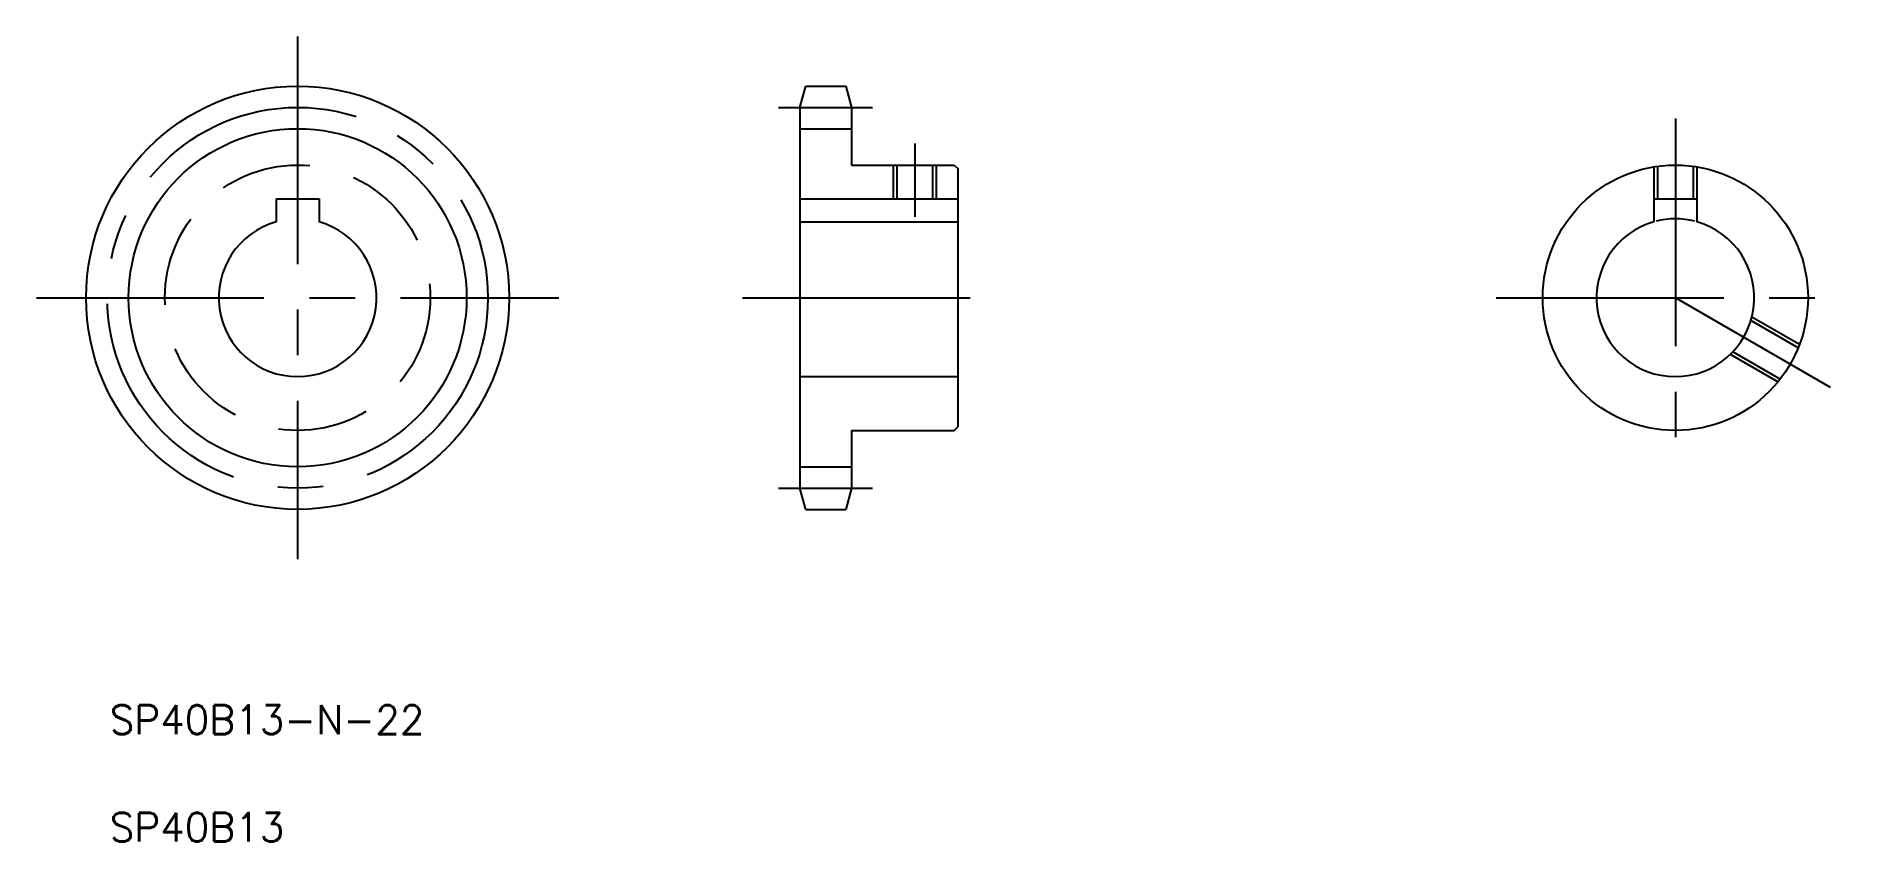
# Model space of a CAD drawing. Extents: x 0 to 253, y 10 to 122.
import ezdxf

# ---------------------------------------------------------------- set-up
doc = ezdxf.new("R2010")
doc.units = 0
doc.linetypes.add('CENTER', pattern=[50.8, 31.75, -6.35, 6.35, -6.35])
doc.linetypes.add('DASHED', pattern=[19.05, 12.7, -6.35])
doc.layers.get('0').update_dxf_attribs({"linetype": 'CONTINUOUS'})
doc.layers.add('CENTER', color=1, linetype='CENTER')
doc.styles.get("Standard").update_dxf_attribs({"font": 'txt', "bigfont": 'BIGFONT'})

msp = doc.modelspace()

# ---------------------------------------------------------------- linework, layer by layer
at = {"color": 7, "linetype": 'CONTINUOUS'}
for p, q in [((106.27, 112.35), (107.07, 115.32)), ((107.07, 115.32), (112.68, 115.32)), ((112.68, 115.32), (113.47, 112.35)), ((106.27, 112.35), (106.27, 59.28)), ((113.47, 112.35), (113.47, 104.32)), ((106.27, 109.39), (113.47, 109.39)), ((113.47, 104.32), (127.77, 104.32)), ((119.77, 104.32), (119.77, 99.62)), ((124.77, 104.32), (124.77, 99.62)), ((127.77, 104.32), (128.27, 103.82)), ((128.27, 103.82), (128.27, 67.82)), ((33.2, 99.62), (39.2, 99.62)), ((33.2, 99.62), (33.2, 96.4)), ((39.2, 99.62), (39.2, 96.4)), ((106.27, 99.62), (128.27, 99.62)), ((225.36, 99.62), (231.36, 99.62)), ((225.36, 99.62), (225.36, 96.4)), ((231.36, 99.62), (231.36, 96.4)), ((106.27, 96.4), (128.27, 96.4)), ((128.27, 94.82), (128.27, 94.82)), ((128.27, 85.82), (128.27, 85.82)), ((106.27, 74.82), (128.27, 74.82)), ((113.47, 67.32), (113.47, 59.28)), ((113.47, 67.32), (127.77, 67.32)), ((127.77, 67.32), (128.27, 67.82)), ((106.27, 62.25), (113.47, 62.25)), ((107.07, 56.32), (106.27, 59.28)), ((113.47, 59.28), (112.68, 56.32)), ((107.07, 56.32), (112.68, 56.32))]:
    msp.add_line(p, q, dxfattribs=at)
at = {"color": 3, "linetype": 'CONTINUOUS'}
for p, q in [((119.27, 104.32), (119.27, 99.62)), ((125.27, 104.32), (125.27, 99.62))]:
    msp.add_line(p, q, dxfattribs=at)
at = {"color": 3, "linetype": 'DASHED'}
for p, q in [((225.36, 104.07), (225.36, 99.62)), ((225.86, 104.15), (225.86, 99.62)), ((230.86, 104.15), (230.86, 99.62)), ((231.36, 104.07), (231.36, 99.62)), ((245.49, 78.82), (238.89, 82.63)), ((245.67, 79.29), (239.03, 83.13)), ((242.67, 74.09), (236.03, 77.93)), ((242.99, 74.49), (236.39, 78.3))]:
    msp.add_line(p, q, dxfattribs=at)
at = {"color": 7, "linetype": 'CONTINUOUS'}
for centre, radius in [((36.2, 85.82), 29.5), ((228.36, 85.82), 18.5)]:
    msp.add_circle(centre, radius, dxfattribs=at)
at = {"color": 3, "linetype": 'CONTINUOUS'}
msp.add_circle((36.2, 85.82), 23.57, dxfattribs=at)
at = {"color": 3, "linetype": 'DASHED'}
msp.add_circle((36.2, 85.82), 18.5, dxfattribs=at)
at = {"color": 7, "linetype": 'CONTINUOUS'}
for centre in [(36.2, 85.82), (228.36, 85.82)]:
    msp.add_arc(centre, 11, 105.8266, 74.1734, dxfattribs=at)
at = {"color": 3, "linetype": 'CONTINUOUS'}
msp.add_arc((228.36, 85.82), 11, 75.7913, 104.2087, dxfattribs=at)
at = {"layer": 'CENTER', "color": 1, "linetype": 'CENTER'}
for p, q in [((36.2, 122.26), (36.2, 49.38)), ((103.27, 112.35), (116.39, 112.35)), ((228.36, 110.82), (228.36, 60.82)), ((122.27, 107.32), (122.27, 97.12)), ((-0.24, 85.82), (72.64, 85.82)), ((98.27, 85.82), (136.27, 85.82)), ((203.36, 85.82), (253.36, 85.82)), ((250.01, 73.32), (228.36, 85.82)), ((103.27, 59.28), (116.39, 59.28))]:
    msp.add_line(p, q, dxfattribs=at)
msp.add_circle((36.2, 85.82), 26.54, dxfattribs=at)

# ---------------------------------------------------------------- texts
at = {"color": 7, "linetype": 'CONTINUOUS'}
for s, p in [('SP40B13-N-22', (10, 25)), ('SP40B13', (10, 10))]:
    msp.add_text(s, height=4, dxfattribs=at).set_placement(p)

doc.saveas('drawing.dxf')
